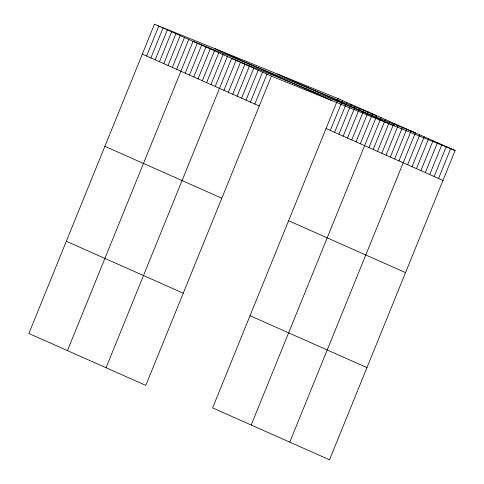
<?xml version="1.0" encoding="UTF-8"?>
<svg xmlns="http://www.w3.org/2000/svg" width="484" height="484" viewBox="0 0 484 484"><rect width="100%" height="100%" fill="white"/><g stroke="black" fill="none" stroke-linecap="round" stroke-linejoin="round"><path stroke-width="0.73" d="M154.469 24.2L28.877 333.488L145.811 385.385L271.403 76.097L154.469 24.2L338.189 98.615L455.123 150.512L329.531 459.8L212.597 407.903L338.189 98.615M146.61 56.017L158.752 26.106M150.893 57.923L163.041 28.005M155.183 59.822L167.331 29.911M159.472 61.728L171.614 31.811M163.755 63.628L175.904 33.717M168.045 65.534L180.193 35.616M172.334 67.433L184.483 37.522M176.618 69.339L188.766 39.422M67.464 350.616L193.055 41.328L376.776 115.743L251.19 425.031M185.197 73.145L197.345 43.227M189.48 75.044L201.628 45.133M193.769 76.95L205.918 47.033M198.059 78.85L210.207 48.938M202.348 80.755L214.491 50.838M206.632 82.655L218.78 52.744M210.921 84.561L223.07 54.644M215.211 86.461L227.353 56.549M106.056 367.737L231.642 58.449L415.363 132.87L289.777 442.158M223.917 90.327L236.059 60.409M228.333 92.287L240.481 62.369M232.75 94.247L244.898 64.33M237.166 96.207L249.314 66.29M241.583 98.167L253.731 68.25M245.999 100.127L258.147 70.21M250.422 102.088L262.564 72.176M254.838 104.048L266.986 74.137M330.33 130.438L342.472 100.521M334.613 132.338L346.762 102.42M338.903 134.243L351.051 104.326M343.192 136.143L355.341 106.232M347.476 138.049L359.624 108.132M351.765 139.949L363.914 110.037M356.055 141.854L368.203 111.937M360.338 143.754L372.486 113.843M368.917 147.559L381.065 117.648M373.206 149.465L385.349 119.548M377.49 151.365L389.638 121.454M381.779 153.271L393.928 123.353M386.069 155.17L398.211 125.259M390.352 157.076L402.5 127.159M394.641 158.976L406.79 129.065M398.931 160.882L411.079 130.964M407.637 164.742L419.779 134.83M412.053 166.702L424.202 136.79M416.47 168.668L428.618 138.751M420.886 170.628L433.035 140.711M425.303 172.588L437.451 142.671M429.719 174.549L441.868 144.631M434.142 176.509L446.284 146.591M438.558 178.469L450.707 148.552M271.403 76.097L455.123 150.512M277.562 74.058L394.496 125.955M215.096 48.757L332.03 100.654M326.041 128.532L442.975 180.429M142.32 54.117L259.255 106.008M288.603 220.728L405.538 272.619M104.883 146.307L221.817 198.204M250.034 315.713L366.969 367.61M66.314 241.292L183.248 293.189"/></g></svg>
